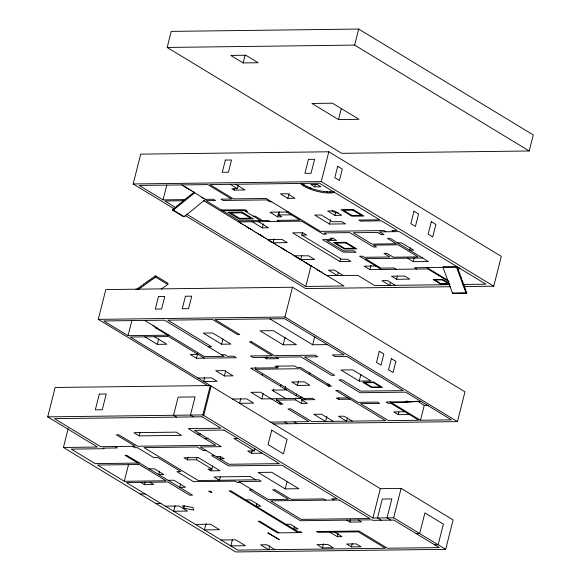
<?xml version="1.0" encoding="UTF-8"?>
<svg xmlns="http://www.w3.org/2000/svg" width="581" height="581" viewBox="0 0 581 581"><rect width="100%" height="100%" fill="white"/><g stroke="black" fill="none" stroke-linecap="round" stroke-linejoin="round"><path stroke-width="0.87" d="M68.231 428.466L63.416 447.479L97.499 447.05L47.715 416.867L55.151 387.483L210.293 385.544L202.863 414.921L372.915 518.041L393.671 517.787L445.671 549.321L453.107 519.937L401.101 488.403L380.344 488.665L130.289 337.031L168.635 336.552L204.236 358.136M208.121 385.966L98.283 319.354L105.815 289.57L292.49 287.232L464.989 391.834L457.45 421.617L273.448 423.927M167.161 47.453L171.228 31.396L358.688 29.05L533.285 134.93L529.218 150.98L341.759 153.333L167.161 47.453L354.628 45.107L529.218 150.98M174.177 208.819L133.18 183.959L140.718 154.139L328.81 151.786L501.301 256.388L493.756 286.208L463.914 286.578M168.955 335.164L128.052 335.68L131.945 320.291M184.765 199.61L163.065 199.879L166.841 184.976M270.114 221.535L268.349 220.46L239.205 220.831L205.957 200.663L215.529 200.547L213.394 199.254L205.558 199.348L184.25 216.677L183.356 216.684L172.47 210.082L172.702 209.182L174.714 208.259L174.946 207.359L175.84 207.352L177.19 205.536L178.084 205.529L178.309 204.628L179.202 204.614L179.427 203.713L181.446 202.791L182.797 200.975L183.69 200.968L183.916 200.067L184.809 200.053L186.16 198.244L187.053 198.23L187.278 197.329L189.297 196.407L189.522 195.506L190.415 195.499L190.648 194.599L192.66 193.669L194.01 191.861M138.089 289.643L155.628 277.101L155.911 275.99L154.611 276.004L154.328 277.115L153.035 277.137L152.752 278.248L151.459 278.263L151.176 279.374L149.883 279.388L149.6 280.5L148.308 280.514L148.024 281.625L146.724 281.64L146.448 282.751L145.148 282.773L144.865 283.884L143.572 283.898L143.289 285.01L141.996 285.024L141.713 286.135L140.42 286.15L140.137 287.261L138.844 287.283L138.561 288.394L137.261 288.408L136.985 289.52L135.685 289.534M161.191 289.171L167.771 284.465L168.054 283.354L155.911 275.99M154.415 336.726L166.798 344.235L157.298 344.359L158.664 338.963M124.298 481.293L97.47 465.025L139.28 464.502L166.108 480.77L124.298 481.293L128.452 464.873M139.229 435.873L133.95 432.671L176.239 432.141L181.519 435.343L139.229 435.873L140.021 432.736M243.148 62.93L230.759 55.413L245.807 55.224L258.196 62.741L243.148 62.93L245.073 55.326M149.942 482.245L153.711 484.525L144.422 484.641L145.09 482.005M159.55 471.162L158.678 474.597L163.82 474.532L154.408 468.823L149.273 468.889M235.559 184.242L244.993 189.965L234.216 190.103L234.601 188.578M234.216 190.103L231.892 188.694L237.375 188.622L238.145 185.586M221.55 354.773L224.803 354.73L227.316 356.255L233.656 356.175L236.227 357.736L196.458 358.237L197.562 353.858M246.184 209.828L245.741 211.571L247.629 211.549L244.586 209.705L221.346 209.995M204.585 377.643L203.611 381.499L217.171 381.325L211.455 377.861L197.896 378.028M175.128 505.731L173.726 511.265L187.46 511.091L179.064 506.007L165.338 506.182M180.589 483.922L179.718 487.357L185.513 487.285L173.901 480.24L168.112 480.313M212.668 465.955L211.883 469.049L196.545 459.745L187.423 459.861L188.012 457.537M221.63 344.221L203.299 333.102L212.595 332.986L230.918 344.105L221.63 344.221L222.944 339.028M203.728 415.451L211.164 386.067M183.807 508.23L182.601 505.615L192.747 507.489L193.952 510.096L183.807 508.23L184.409 505.855M196.545 459.745L197.133 457.421M224.36 375.965L215.704 370.714L224.411 370.605L233.068 375.856L224.36 375.965L225.689 370.707M258.443 221.681L268.48 227.767L262.278 227.846L263.302 223.787M187.423 459.861L183.966 457.763L198.295 457.588L219.945 470.712L210.838 470.828L211.419 468.504M279.49 211.905L278.713 214.97L281.756 216.815L277.602 216.866L278.771 212.268M273.077 242.814L274.101 238.755M220.446 456.441L219.843 458.823L224.259 458.765L220.7 456.608L216.292 456.666M287.878 198.361L280.441 193.851L287.573 193.763L295.01 198.266L287.878 198.361L289.106 193.517M206.044 523.568L204.447 529.894L219.538 529.705L210.511 524.229L195.419 524.418M220.352 476.863L219.495 480.262L214.019 476.943L250.229 476.493L255.705 479.812M240.803 398.493L239.583 403.308L253.694 403.134L246.664 398.871L232.56 399.045M305.65 399.743L255.408 369.276L255.851 367.526M262.176 375.137L262.619 373.387M276.374 357.235L278.72 358.651L266.439 358.811L266.977 356.676M301.793 235.116L306.608 235.058L302.788 232.734L292.628 232.865L339.892 261.523L350.866 261.385L347.256 259.199L341.613 259.271L301.793 235.116L302.403 232.683M316.95 184.38L320.908 186.777L314.757 186.857L315.396 184.33M301.038 396.685L300.595 398.435L261.82 398.922L263.149 393.671M457.45 421.617L284.951 317.015L292.49 287.232M354.628 45.107L358.688 29.05M262.082 453.173L251.515 453.303L252.285 450.253M300.726 259.634L294.298 255.807L308.613 255.807L314.633 259.46L300.726 259.634L301.757 255.575M493.756 286.208L321.264 181.599L328.81 151.786M251.515 453.303L247.673 450.972L254.347 450.885L254.921 448.597M338.512 119.57L311.932 103.454L332.441 103.193L359.022 119.316L338.512 119.57L341.294 108.582M232.429 539.567L230.824 545.893L245.422 545.712L235.712 539.822L221.114 540.003M283.172 344.838L260.056 330.821L273.295 330.654L296.412 344.671L283.172 344.838L285.104 337.205M300.595 398.435L250.622 368.129L277.682 367.788L278.103 366.11M273.295 390.919L273.745 389.168M261.82 398.922L250.956 392.335L260.433 392.211L280.158 404.173L282.998 404.136L276.367 400.113L276.81 398.363M280.42 386.198L280.863 384.448M203.437 200.503L344.039 285.968L305.824 286.448L311.147 265.401M279.214 403.606L279.657 401.849M280.158 404.173L280.601 402.422M284.995 388.979L285.663 386.35M256.838 503.698L256.192 506.247L260.811 506.189L250.491 499.929L245.872 499.987M329.507 224.063L314.691 215.079L321.308 214.992L332.463 221.76L341.817 221.644L345.484 223.867L329.507 224.063L330.633 219.618M334.903 215.398L327.64 210.99L334.416 210.903L341.686 215.311L334.903 215.398L335.535 212.915L331.904 210.707M297.399 385.428L291.713 381.978L304.219 381.826L309.905 385.276L297.399 385.428L298.511 381.056M296.136 395.734L296.579 393.983M302.091 397.208L301.437 399.801L307.364 403.396L301.416 403.468L295.482 399.873L295.925 398.145M327.343 344.606L312.672 344.794L314.793 336.421M301.416 403.468L302.287 400.011M309.52 374.542L309.964 372.791M339.892 261.523L340.713 258.276M338.331 272.395L337.51 275.641L328.476 270.158L334.358 270.085L343.393 275.568M269.722 545.777L268.727 549.728L260.651 544.833L266.839 544.753L274.915 549.648M285.235 488.882L258.124 472.44L271.726 472.273L298.845 488.715L285.235 488.882L287.05 481.707M327.764 385.61L328.207 383.852M277.682 367.788L275.002 366.168L294.611 365.921L297.29 367.548L300.573 367.504L331.41 386.205L328.802 386.242L329.238 384.528M294.342 526.488L293.703 528.993L298.118 528.935L290.413 524.265L285.997 524.323M326.863 416.483L325.607 421.443L313.863 414.318L321.46 414.224L333.203 421.341M449.084 281.829L427.783 268.916L369.894 269.635L370.947 265.466M350.154 399.191L338.52 399.336L338.948 397.629M347.409 417.957L346.596 421.174L338.512 416.272L344.134 416.199L352.217 421.109M359.218 381.078L340.96 370.003L352.732 369.857L370.998 380.933L359.218 381.078L360.939 374.302M322.44 547.912L317.023 544.622L327.902 544.491L333.312 547.774L322.44 547.912L323.501 543.729M390.606 282.061L389.764 285.402L381.928 280.645L387.411 280.579L395.247 285.329M396.569 279.308L391.478 276.222L404.659 276.055L409.758 279.141L396.569 279.308L397.411 275.975M410.244 247.913L409.67 250.186L413.607 250.135L401.522 242.807L397.586 242.851M334.591 532.145L341.998 536.633L337.336 536.691L338.186 533.351M462.934 284.479L485.927 284.196L399.227 231.616L379.458 231.863L383.99 234.608L381.289 234.644L377.665 232.444L353.27 232.749L371.963 244.085L396.351 243.78L387.433 238.37L390.134 238.341L428.357 261.515L413.287 261.704L414.376 257.405M358.354 519.995L361.549 521.934L349.907 522.079L350.546 519.559M351.403 546.917L346.61 544.005L356.24 543.889L361.033 546.794L351.403 546.917L352.253 543.576M409.387 414.529L398.246 414.667L398.907 412.038M372.915 518.041L380.344 488.665M405.959 400.999L405.77 401.747L406.78 402.357L417.274 401.188M406.969 401.616L407.158 400.868M466.637 293.274L453.136 293.441L452.417 293.006L443.063 267.594L443.288 266.694L456.797 266.526L456.564 267.427L465.918 292.839L466.637 293.274L466.87 292.374L465.657 290.602L465.882 289.701L465.163 289.258L465.388 288.358L464.669 287.922L464.902 287.021L464.175 286.586L464.408 285.685L463.195 283.913L463.42 283.012L462.701 282.577L462.926 281.676L462.207 281.24L462.44 280.34L461.721 279.897L461.452 277.66L460.239 275.888L460.472 274.987L459.745 274.552L459.978 273.651L459.259 273.215L459.484 272.315L458.271 270.535L458.496 269.635L457.777 269.199L458.01 268.299L457.283 267.863L457.516 266.962M393.671 517.787L401.101 488.403M208.47 346.835L211.716 346.799L167.771 320.146L212.755 319.579L237.593 334.641L239.764 334.62L214.926 319.557L284.588 318.686L344.163 354.809L332.339 354.955L335.026 356.581L346.842 356.436L403.214 390.621L360.801 391.151L342.165 379.858L338.977 379.894L360.14 392.727L405.749 392.153L451.437 419.86L420.491 420.252L424.261 405.356L417.318 401.151M458.3 271.429L459.186 267.921M172.47 210.082L173.363 210.075L194.766 192.732L194.272 192.572L194.679 192.747M181.759 184.918L205.558 199.348M302.062 183.705L302.548 183.857L302.164 183.814M238.755 221.927L301.684 221.136L323.261 234.223L326.21 234.187L324.14 232.93L349.726 232.611L373.518 247.034L376.495 246.998L373.409 245.124L398.145 244.819L418.073 256.904L393.337 257.209L386.939 253.331L383.961 253.374L389.916 256.976L364.331 257.303L362.529 256.206L359.581 256.243L381.427 269.497M271.356 241.885L271.835 241.986L271.45 241.943M327.219 275.764L326.812 275.597L357.889 275.387L374.716 285.583L450.057 284.646M133.18 183.959L321.264 181.599M317.153 184.308L310.799 184.46L314.757 186.857M183.712 200.75L164.888 200.99L175.731 207.562M271.639 201.774L269.86 201.796L266.737 199.908L223.133 200.452L220.998 199.152L231.645 199.022L207.845 184.591L139.266 185.448L163.065 199.879M222.581 210.75L243.933 210.482L260.557 220.562M288.445 211.971L269.911 212.203L277.602 216.866M335.535 212.915L338.077 212.878M278.713 214.97L291.321 214.81M253.331 216.176L255.219 216.154L262.445 220.533M267.529 239.554L281.908 239.372L287.283 242.64L272.91 242.814L267.63 239.619M422.51 257.971L365.304 258.69L380.896 268.139L394.034 267.979L396.227 269.308M375.682 266.011L364.142 266.156L369.894 269.635M443.717 267.354L414.5 267.725L416.693 269.054M443.063 267.594L456.564 267.427M449.244 284.022L440.674 284.131L433.07 279.526L442.504 279.403L449.345 283.55M450.355 286.745L305.671 288.561L185.005 215.384M452.417 293.006L465.918 292.839M98.283 319.354L284.951 317.015M153.101 325.215L155.512 327.815L156.805 327.8M197.968 354.337L190.19 354.432L196.458 358.237M255.408 369.276L299.912 368.717L328.802 386.242M286.564 389.924L271.915 390.112L285.954 398.624M303.543 398.464L312.593 398.355L314.699 399.634L301.437 399.801M348.048 397.912L336.406 398.058L338.52 399.336M276.367 400.113L295.482 399.873M421.247 401.551L386.045 401.994L388.166 403.287L390.788 403.25L418.857 420.274L388.529 420.651L360.467 403.628L379.763 403.388L377.635 402.096L358.027 402.342L338.338 390.403L335.724 390.439L385.61 420.688L311.815 421.61L290.79 408.864L287.951 408.901L308.976 421.646L270.615 422.126M391.303 402.553L406.78 402.357M424.261 405.356L428.684 405.306M404.826 411.762L393.686 411.9L398.246 414.667M47.715 416.867L202.863 414.921M197.424 434.145L200.554 434.109M204.832 438.64L207.969 438.597M237.745 438.415L233.86 438.459L254.347 450.885M206.219 450.558L203.35 450.595L197.351 446.956L144.015 447.624L198.274 480.531L258.719 479.775L261.174 481.264L238.617 481.547L268.378 499.595L288.459 499.34L272.642 489.747L275.118 489.718L290.936 499.311L323.566 498.905L325.636 500.161M214.52 455.591L211.651 455.627L228.565 465.889L281.945 465.214L337.212 498.73L331.824 498.796L333.901 500.059M211.883 469.049L207.976 469.099L210.838 470.828M239.938 482.346L237.142 482.383L235.087 481.133L193.458 481.656L176.907 471.619L180.858 471.569L157.705 457.53L153.762 457.581L137.45 447.69L134.857 447.726L132.519 446.31M252.132 489.739L249.336 489.776L300.37 520.721L371.993 519.821L372.842 520.336L393.853 520.075L439.236 547.592L387.418 548.239L359.022 531.019L316.565 531.55L317.887 532.349L358.332 531.847L385.414 548.268L237.789 550.113L126.353 482.542L167.894 482.019L189.631 495.194L192.594 495.157L139.658 463.057L95.153 463.616L71.238 449.12L104.05 448.706L103.084 448.125L117.369 447.944L115.038 446.528M140.137 494.003L145.148 493.937M155.948 503.589L160.966 503.524M416.156 533.598L419.671 533.554L424.893 512.907L443.376 524.113L438.154 544.76L434.639 544.804M445.671 549.321L235.697 551.95L63.416 447.479M330.407 192.013L329.761 191.868L330.64 192.013M269.54 240.781L269.925 240.825L269.439 240.723M300.421 259.344L300.036 259.293L300.522 259.402M332.746 191.737L333.167 191.803L332.782 191.759M393.853 231.681L391.855 230.468L397.23 230.403L381.434 220.831L360.481 221.092L358.789 220.061L379.742 219.8L319.376 183.197L209.814 184.569L233.409 198.876L266.171 198.462L320.429 231.369L384.012 230.57L386.009 231.783M443.288 266.694L444.007 267.129M426.912 267.565L448.147 280.441M407.441 258.16L413.287 261.704M286.673 211.992L299.985 220.068L277.086 220.352L278.851 221.426M230.258 184.308L237.375 188.622M252.241 221.753L262.278 227.846M201.767 197.598L203.212 198.477M186.574 214.135L305.824 286.448M173.363 210.075L184.25 216.677M269.918 318.867L312.672 344.794M390.301 401.943L420.491 420.252M155.628 277.101L167.771 284.465M264.094 357.388L266.439 358.811M144.662 320.436L204.33 356.618L224.186 356.371L164.517 320.189L103.767 320.944L128.052 335.68M155.512 327.815L167.655 335.179M294.189 421.835L297.152 423.629M144.916 336.849L157.298 344.359M284.712 421.951L287.668 423.745M390.737 520.111L387.033 517.867L391.826 498.934L382.291 499.05L377.505 517.983L381.201 520.227M193.48 416.911L190.466 415.081L195.063 396.91L178.149 397.121L173.552 415.292L176.573 417.122M346.712 520.14L349.907 522.079M329.935 532.203L337.336 536.691M298.089 532.603L229.357 490.923L230.889 490.901L298.3 531.782L300.638 531.753L301.96 532.552L277.442 532.857L258.269 521.237L259.707 521.215L278.88 532.842M140.653 482.361L144.422 484.641M334.518 192.376A18.861 5.389 14.2 0 1 312.738 190.06L309.382 188.847A18.861 5.389 14.2 0 1 300.588 183.429M334.191 191.483A18.861 5.389 14.2 0 1 313.006 188.985L309.658 187.772A18.861 5.389 14.2 0 1 302.171 183.683M99.315 394.078L95.32 409.852L102.241 409.765L106.236 393.991L99.315 394.078M158.453 296.579L155.287 309.114L161.598 309.034L164.764 296.499L158.453 296.579M185.433 296.237L182.26 308.772L188.571 308.693L191.737 296.165L185.433 296.237M225.37 160.065L222.283 172.296L228.435 172.216L231.528 159.993L225.37 160.065M308.453 159.368L304.916 173.341L311.06 173.261L314.597 159.296L308.453 159.368M337.684 166.282L334.801 177.684L339.42 180.488L342.303 169.093L337.684 166.282M271.719 430.136L268.066 444.581L283.412 453.884L287.065 439.447L271.719 430.136M413.999 211.186L410.84 223.663L415.422 226.445L418.581 213.961L413.999 211.186M379.313 351.273L376.488 362.421L381.013 365.166L383.83 354.018L379.313 351.273M391.383 358.593L388.558 369.741L393.083 372.486L395.908 361.338L391.383 358.593M431.313 221.681L428.153 234.165L432.736 236.939L435.895 224.462L431.313 221.681M182.841 185.571L183.247 185.746L182.841 185.571M184.758 186.733L185.165 186.908L184.758 186.733M186.675 187.895L187.082 188.07L186.675 187.895M188.6 189.065L189.007 189.239L188.6 189.065M190.517 190.227L190.924 190.401L190.517 190.227M192.434 191.389L192.841 191.563L192.434 191.389M303.834 184.874L304.553 185.245L303.834 184.874M306.318 186.254L307.117 186.617L306.318 186.254M309.288 187.583L310.138 187.932L309.288 187.583M310.261 187.953L311.452 188.404L310.261 187.953M323.886 191.432L324.292 191.607L323.886 191.432M326.791 191.737L327.64 191.948L326.791 191.737M332.448 191.672L332.855 191.846L332.448 191.672M240.832 223.191L241.238 223.365L240.832 223.191M242.742 224.353L243.148 224.527L242.742 224.353M244.659 225.515L245.066 225.689L244.659 225.515M246.569 226.677L246.976 226.851L246.569 226.677M248.479 227.846L248.886 228.021L248.479 227.846M250.396 229.008L250.803 229.183L250.396 229.008M252.307 230.17L252.713 230.345L252.307 230.17M254.217 231.34L254.623 231.514L254.217 231.34M256.134 232.502L256.541 232.676L256.134 232.502M258.044 233.664L258.451 233.838L258.044 233.664M259.954 234.833L260.361 235L259.954 234.833M261.871 235.995L262.278 236.169L261.871 235.995M263.781 237.157L264.188 237.331L263.781 237.157M265.699 238.319L266.098 238.493L265.699 238.319M273.346 242.981L273.753 243.156L273.346 242.981M275.256 244.143L275.663 244.318L275.256 244.143M277.173 245.305L277.58 245.48L277.173 245.305M279.083 246.467L279.49 246.642L279.083 246.467M280.993 247.637L281.4 247.811L280.993 247.637M282.911 248.799L283.317 248.973L282.911 248.799M284.821 249.961L285.227 250.135L284.821 249.961M286.731 251.13L287.137 251.304L286.731 251.13M288.648 252.292L289.055 252.466L288.648 252.292M290.558 253.454L290.965 253.628L290.558 253.454M292.468 254.623L292.875 254.79L292.468 254.623M296.295 256.947L296.702 257.122L296.295 256.947M298.206 258.109L298.612 258.284L298.206 258.109M302.033 260.441L302.44 260.615L302.033 260.441M303.943 261.603L304.35 261.777L303.943 261.603M305.86 262.772L306.267 262.946L305.86 262.772M307.77 263.934L308.177 264.108L307.77 263.934M309.688 265.096L310.087 265.27L309.688 265.096M311.598 266.258L312.004 266.432L311.598 266.258M313.508 267.427L313.914 267.601L313.508 267.427M315.425 268.589L315.832 268.763L315.425 268.589M317.335 269.751L317.742 269.925L317.335 269.751M319.245 270.92L319.652 271.095L319.245 270.92M321.162 272.082L321.569 272.257L321.162 272.082M323.072 273.244L323.479 273.419L323.072 273.244M324.982 274.406L325.389 274.581L324.982 274.406M126.658 455.322L125.024 455.359L137.617 462.854L139.251 462.817L126.658 455.322M353.161 209.501L340.996 209.654L351.795 216.205L363.967 216.052L353.161 209.501M352.878 210.235L343.654 210.351L352.086 215.464L361.309 215.348L352.878 210.235M242.059 212.058L227.948 212.232L239.321 219.131L253.432 218.95L242.059 212.058M241.769 212.82L230.693 212.958L239.619 218.369L250.687 218.231L241.769 212.82M332.877 238.225L329.928 238.261L331.991 239.517L322.542 239.633L343.102 252.096L356.131 252.328L353.604 250.796L343.887 250.919L326.783 240.549L336.501 240.425L332.877 238.225M345.913 242.306L333.53 242.459L344.359 249.024L356.741 248.871L345.913 242.306M345.666 242.923L335.767 243.047L344.598 248.407L354.504 248.283L345.666 242.923M442.315 279.897L434.849 279.991L440.863 283.637L448.329 283.543L442.315 279.897M251.566 341.773L249.394 341.802L272.3 355.695L250.447 355.964L253.018 357.526L301.103 356.923L331.482 375.348L334.671 375.311L304.429 356.966L317.887 356.799L315.2 355.173L274.501 355.681L251.566 341.773M373.648 382.051L362.682 382.189L371.52 387.549L382.48 387.411L373.648 382.051M373.43 382.61L364.694 382.719L371.731 386.99L380.468 386.881L373.43 382.61M202.108 416.802L54.483 418.647L100.753 446.709L135.271 446.273L116.353 434.806L118.749 434.777L137.668 446.244L215.762 445.264L188.302 428.618L220.918 428.212L202.108 416.802M223.946 430.042L194.468 430.412L221.288 446.673L200.249 446.942L228.834 464.27L279.345 463.638L223.946 430.042M210.148 491.163L208.71 491.177L210.533 492.281L211.971 492.267L210.148 491.163M339.289 499.987L270.652 500.851L301.205 519.378L369.836 518.513L339.289 499.987M268.291 532.973L267.732 532.98L279.301 539.655L268.291 532.973"/></g></svg>
